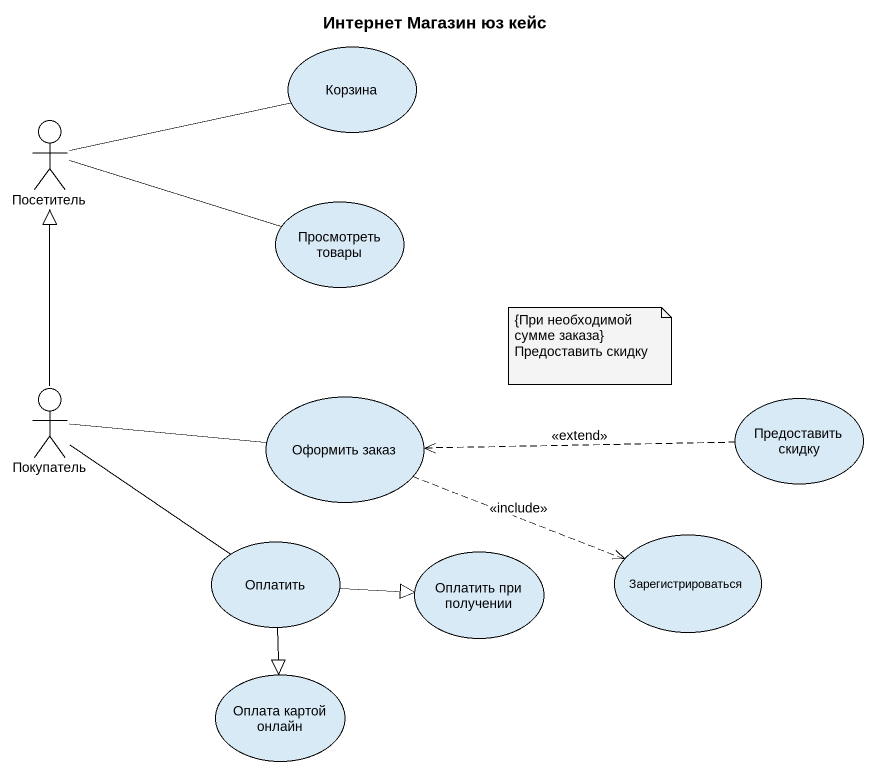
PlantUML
@startuml
title Интернет Магазин юз кейс
usecase Корзина
actor Посетитель
usecase "Просмотреть товары" as Просмотреть_товары
actor Покупатель
usecase "Оформить заказ" as Оформить_заказ
usecase "Предоставить скидку" as Предоставить_скидку
usecase Зарегистрироваться
usecase Оплатить
usecase "Оплатить при получении" as Оплатить_при_получении
usecase "Оплата картой онлайн" as Оплата_картой_онлайн
Посетитель -right- Корзина
Посетитель -right- Просмотреть_товары
Покупатель -up-|> Посетитель
Покупатель -right- Оформить_заказ
Покупатель -- Оплатить
Оформить_заказ .right.> Зарегистрироваться : <<include>>
Предоставить_скидку .left.> Оформить_заказ : <<extend>>
Оплатить -right-|> Оплатить_при_получении
Оплатить --|> Оплата_картой_онлайн
note as N1
  {При необходимой сумме заказа}
  Предоставить скидку
end note
@enduml
